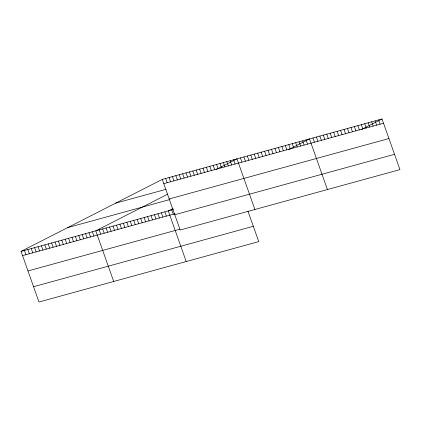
<?xml version="1.0" encoding="UTF-8"?>
<svg xmlns="http://www.w3.org/2000/svg" width="421" height="421" viewBox="0 0 421 421"><rect width="100%" height="100%" fill="white"/><g stroke="black" fill="none" stroke-linecap="round" stroke-linejoin="round"><path stroke-width="0.63" d="M247.953 211.142L258.741 241.607L38.979 302.015L21.05 251.384L162.259 179.393L382.021 118.985L399.95 169.616L180.188 230.024L162.259 179.393M167.816 194.118L95.767 230.845L113.696 281.475M216.01 169.547L236.976 158.854L254.905 209.49M172.952 208.532L168.289 210.91L186.219 261.541M288.527 149.613L309.498 138.919L327.427 189.55M361.634 129.379L382.021 118.985M163.764 183.656L383.531 123.248M115.659 203.148L166.037 189.303M169.184 198.959L388.946 138.546M67.649 227.624L169.995 199.496M21.05 251.384L173.473 209.484M22.56 255.642L174.978 213.747M174.768 214.726L394.53 154.312M27.975 270.945L179.825 229.203M33.559 286.712L253.321 226.303M378.568 119.938L380.074 124.195M375.116 120.885L376.621 125.142M371.659 121.832L373.169 126.095M368.207 122.785L369.717 127.042M364.754 123.732L366.259 127.989M361.302 124.679L362.807 128.942M357.845 125.632L359.355 129.889M354.393 126.579L355.903 130.842M350.94 127.531L352.451 131.789M347.488 128.479L348.993 132.736M344.031 129.426L345.541 133.689M340.578 130.378L342.089 134.636M337.126 131.326L338.637 135.588M333.674 132.278L335.179 136.536M330.222 133.225L331.727 137.483M326.764 134.173L328.275 138.435M323.312 135.125L324.823 139.383M319.86 136.072L321.365 140.33M316.408 137.02L317.913 141.282M312.95 137.972L314.461 142.23M306.046 139.872L307.556 144.129M302.594 140.819L304.099 145.077M299.136 141.766L300.647 146.029M295.684 142.719L297.194 146.976M292.232 143.666L293.742 147.929M288.78 144.619L290.285 148.876M285.327 145.566L286.833 149.823M281.87 146.513L283.38 150.776M278.418 147.466L279.928 151.723M274.966 148.413L276.471 152.676M271.513 149.366L273.018 153.623M268.056 150.313L269.566 154.57M264.604 151.26L266.114 155.523M261.152 152.213L262.662 156.47M257.699 153.16L259.204 157.417M254.242 154.107L255.752 158.37M250.79 155.06L252.3 159.317M247.338 156.007L248.848 160.269M243.885 156.959L245.39 161.217M240.433 157.907L241.938 162.164M233.581 159.791L235.092 164.048M230.187 160.722L231.692 164.985M226.787 161.659L228.298 165.916M223.393 162.59L224.898 166.848M219.994 163.522L221.504 167.784M216.599 164.458L218.11 168.716M213.205 165.39L214.71 169.652M209.805 166.327L211.316 170.584M206.411 167.258L207.916 171.515M203.011 168.19L204.522 172.452M199.617 169.126L201.127 173.384M196.223 170.058L197.728 174.32M192.823 170.994L194.334 175.252M189.429 171.926L190.939 176.183M186.035 172.857L187.54 177.12M182.635 173.794L184.145 178.051M179.241 174.726L180.746 178.988M175.841 175.662L177.352 179.92M172.447 176.594L173.957 180.851M169.053 177.525L170.558 181.788M165.653 178.462L167.163 182.719M171.742 209.958L173.252 214.221M164.837 211.858L166.348 216.115M161.385 212.805L162.89 217.068M157.933 213.757L159.438 218.015M154.475 214.705L155.986 218.967M151.023 215.657L152.534 219.915M147.571 216.605L149.081 220.862M144.119 217.552L145.624 221.814M140.661 218.504L142.172 222.762M137.209 219.452L138.72 223.714M133.757 220.404L135.267 224.661M130.305 221.351L131.81 225.609M126.853 222.299L128.358 226.561M123.395 223.251L124.905 227.508M119.943 224.198L121.453 228.456M116.491 225.146L117.996 229.408M113.038 226.098L114.544 230.355M109.581 227.045L111.091 231.308M106.129 227.998L107.639 232.255M102.677 228.945L104.187 233.202M99.224 229.892L100.73 234.155M92.373 231.776L93.883 236.039M88.978 232.713L90.483 236.97M85.579 233.644L87.089 237.902M82.184 234.576L83.695 238.839M78.79 235.513L80.295 239.77M75.391 236.444L76.901 240.707M71.996 237.381L73.501 241.638M68.597 238.312L70.107 242.57M65.202 239.244L66.713 243.506M61.808 240.18L63.313 244.438M58.408 241.112L59.919 245.375M55.014 242.049L56.519 246.306M51.615 242.98L53.125 247.238M48.22 243.912L49.731 248.174M44.826 244.848L46.331 249.106M41.426 245.78L42.937 250.042M38.032 246.717L39.542 250.974M34.638 247.648L36.143 251.905M31.238 248.579L32.749 252.842M27.844 249.516L29.349 253.774M24.444 250.448L25.955 254.71"/></g></svg>
